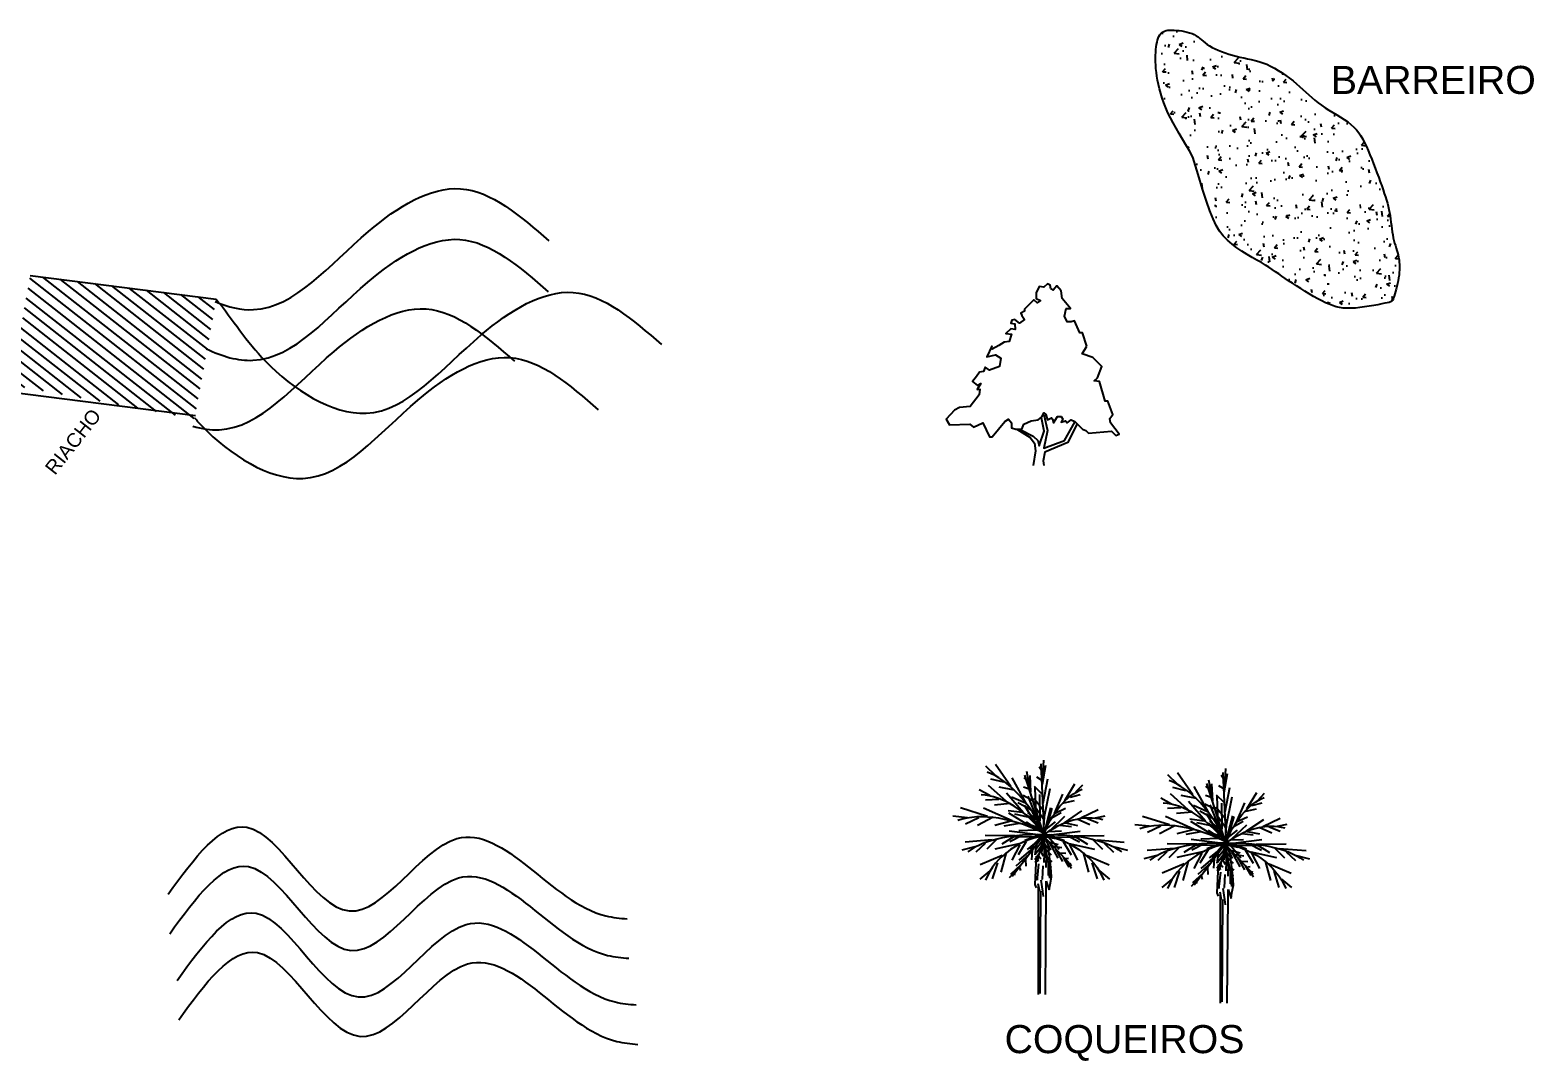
# Paper-space layout 'OBSERVAÇÕES' of a CAD drawing. Extents: x -300443 to 1108, y -9195518 to 518.
# Drawn here: x 705.4 to 866, y 342.9 to 453 of the extents above; entities that cross this region are included whole.
import ezdxf

# ---------------------------------------------------------------- set-up
doc = ezdxf.new("R2010")
doc.units = 0
doc.header["$MEASUREMENT"] = 0
doc.layers.get('0').update_dxf_attribs({"linetype": 'CONTINUOUS'})
for name, color, linetype in [('Arvores', 3, 'CONTINUOUS'), ('PONTE', 44, 'CONTINUOUS'), ('Poste dt', 3, 'CONTINUOUS'), ('Terreno', 7, 'CONTINUOUS'), ('Textos', 7, 'CONTINUOUS')]:
    doc.layers.add(name, color=color, linetype=linetype)
doc.layers.add('Topografia', color=9, linetype='CONTINUOUS', true_color=0x808080)
doc.styles.get("Standard").update_dxf_attribs({"font": 'arial.ttf'})

# ---------------------------------------------------------------- blocks, each defined once
blk = doc.blocks.new('Árvore (1)')
at = {"layer": 'Poste dt'}
for points in [[(1.881029, 8.973172), (1.411314, 9.493927), (1.002006, 9.044153), (0.768104, 9.194073), (0.709622, 9.56888), (0.417265, 9.718828), (0.007943, 9.343994), (-0.459847, 9.41896), (-0.810686, 8.744286), (-0.810686, 8.144579), (-0.342896, 7.919692), (-0.693749, 7.694791), (-1.044588, 7.994659), (-2.038651, 7.020117), (-2.038651, 6.79523), (-2.447959, 6.570343), (-2.331008, 6.345443), (-2.038651, 5.895669), (-2.564909, 5.520849), (-3.091182, 5.895669), (-3.383539, 5.820702), (-3.50049, 5.520849), (-3.091182, 5.445882), (-3.0327, 4.846174), (-3.489862, 4.921128), (-4.026749, 4.396387), (-3.442021, 4.32142), (-3.675909, 3.571779), (-4.202168, 3.496813), (-4.78691, 3.122006), (-5.488602, 2.747185), (-5.54707, 3.047039), (-6.073343, 1.922577), (-5.137762, 2.147464), (-4.553021, 1.772644), (-4.728441, 0.873082), (-5.780959, 0.498262), (-6.248762, 0.798116), (-6.424182, 0.348328), (-6.83349, 0.273375), (-7.184343, -0.176412), (-7.593664, -0.701153), (-7.067392, -1.15094), (-6.716553, -0.92604), (-7.113226, -1.577926), (-6.825058, -1.544319), (-6.866676, -2.134402), (-7.827553, -3.39985), (-8.997035, -3.474816), (-9.523294, -3.77467), (-10.400406, -4.749198), (-10.049553, -5.348919), (-7.886021, -5.273952), (-7.476713, -5.573806), (-6.482651, -5.124019), (-5.780959, -6.623301), (-5.488602, -6.623301), (-4.1437, -4.974099), (-3.734378, -4.749198), (-3.442021, -5.124019), (-3.442021, -5.648773), (-2.974217, -5.798693), (-2.331008, -5.798693), (-2.097119, -5.273952), (-1.336958, -4.899132), (-0.576784, -4.824165), (-0.225945, -4.524311), (-0.167476, -4.449344), (0.007943, -4.074524), (0.241845, -4.224458), (0.417265, -4.824165), (0.826573, -4.599278), (0.943524, -4.749198), (1.060475, -5.124019), (1.469796, -4.449344), (1.879104, -4.449344), (2.054524, -4.749198), (1.879104, -5.049052), (2.346894, -4.899132), (2.522328, -5.124019), (2.931636, -4.824165), (3.340957, -4.974099), (4.159587, -5.798693), (4.510426, -5.948626), (4.802796, -6.24848), (7.258698, -6.023593), (7.726489, -6.473367), (8.077341, -6.323447), (7.141747, -5.124019), (7.083279, -4.674245), (7.375649, -4.224458), (6.84939, -2.800142), (6.55702, -2.800142), (5.972279, -0.701153), (5.387538, -0.6262), (5.738377, -0.326346), (6.206167, 0.873082), (5.270587, 1.84761), (4.101118, 2.222431), (4.627377, 3.047039)], [(4.627377, 3.047039), (4.159587, 4.471354), (3.867216, 4.471354), (3.282475, 5.745736), (2.931636, 5.670769), (2.522328, 5.670769), (2.229944, 6.27049), (2.405363, 7.095084), (2.873167, 7.095084), (1.996055, 8.144579), (1.879104, 8.969187)], [(-2.447959, -5.87366), (-1.103057, -6.548334), (-0.635266, -6.998121), (-0.459847, -7.597829), (0.066412, -6.023593), (-0.225945, -4.599278)], [(0.007943, -4.224458), (0.417265, -5.948626), (0.007943, -7.822715), (2.229944, -6.998121), (3.340957, -5.049052)], [(-2.857266, -5.798693), (-1.453896, -6.698267), (-0.986119, -7.297975), (-0.869168, -8.122583), (-1.103057, -9.696818)], [(3.574859, -5.198985), (2.580796, -7.223008), (0.124894, -8.272503), (-0.050525, -9.172077), (0.007943, -9.696818)]]:
    blk.add_lwpolyline(points, dxfattribs=at)
blk = doc.blocks.new('FW3')
for p, q in [((0.006063, 0), (-0.194022, -0.1213)), ((-0.048505, -0.030325), (-0.13339, -0.038989)), ((-0.009095, -0.008664), (-0.081853, -0.008664)), ((-0.045474, -0.034657), (-0.072758, -0.095307)), ((-0.009095, -0.012996), (-0.042442, -0.099639)), ((-0.087916, -0.056318), (-0.157643, -0.064982)), ((-0.112169, -0.073646), (-0.127327, -0.125632)), ((-0.069727, -0.047653), (-0.093979, -0.112635)), ((-0.160674, -0.095307), (-0.206148, -0.112635)), ((-0.139453, -0.086643), (-0.194022, -0.095307)), ((-0.175832, -0.108303), (-0.184927, -0.125632)), ((-0.148548, -0.090975), (-0.154611, -0.125632))]:
    blk.add_line(p, q)
blk = doc.blocks.new('FW4')
for p, q in [((-0.034311, 0), (-0.124766, 0.017829)), ((-0.028072, 0), (-0.074859, -0.044572)), ((-0.106051, -0.013372), (-0.199625, -0.017829)), ((-0.162195, -0.040115), (-0.193387, -0.115888)), ((-0.10917, -0.017829), (-0.1466, -0.075773)), ((-0.084217, -0.008914), (-0.121647, -0.057944)), ((-0.177791, -0.04903), (-0.262008, -0.071316)), ((-0.199625, -0.075773), (-0.227697, -0.138175)), ((-0.230817, -0.102517), (-0.271365, -0.12926))]:
    blk.add_line(p, q)
blk.add_arc((-0.01792, -0.266866), 0.267694, 85.492286, 151.266272)
blk = doc.blocks.new('coqueiros')
at = {"layer": 'Arvores'}
for p, q in [((-8.305199, 9.631372), (-8.549651, 11.610862)), ((-9.853397, 10.795778), (-10.016365, 7.768322)), ((-9.608945, 9.980693), (-9.771913, 8.466966)), ((-9.201524, 8.350525), (-9.12004, 9.747812)), ((9.576255, 9.893901), (9.413287, 6.866445)), ((11.124453, 8.729495), (10.880001, 10.708985)), ((-9.771913, 8.466966), (-9.771913, 8.234085)), ((-9.364492, 8.234085), (-9.201524, 7.069679)), ((-9.283008, 8.350525), (-9.201524, 8.350525)), ((-8.794103, 8.117644), (-8.468167, 7.186119)), ((-8.794103, 6.603916), (-8.794103, 8.117644)), ((-8.386683, 7.768322), (-8.223714, 8.583406)), ((-8.223714, 8.583406), (-8.305199, 9.631372)), ((9.820707, 9.078817), (9.657739, 7.565089)), ((10.228128, 7.448648), (10.309612, 8.845935)), ((11.205938, 7.681529), (11.124453, 8.729495)), ((-10.016365, 7.768322), (-9.853397, 7.419)), ((-9.690429, 7.884763), (-9.52746, 7.069679)), ((-9.201524, 7.069679), (-9.12004, 6.487476)), ((-8.468167, 7.186119), (-8.386683, 7.768322)), ((9.413287, 6.866445), (9.576255, 6.517123)), ((9.657739, 7.565089), (9.657739, 7.332208)), ((9.739223, 6.982886), (9.902192, 6.167802)), ((10.06516, 7.332208), (10.228128, 6.167802)), ((10.146644, 7.448648), (10.228128, 7.448648)), ((10.635549, 7.215767), (10.961485, 6.284242)), ((10.635549, 5.702039), (10.635549, 7.215767)), ((10.961485, 6.284242), (11.042969, 6.866445)), ((11.042969, 6.866445), (11.205938, 7.681529)), ((10.228128, 6.167802), (10.309612, 5.585599))]:
    blk.add_line(p, q, dxfattribs=at)
at = {"layer": 'PONTE'}
for p, q in [((-9.636032, 7.651882), (-9.636032, -3.992178)), ((-9.39158, 7.069679), (-9.473064, -3.875738)), ((-8.839471, 7.419), (-8.920955, -3.992178)), ((9.79362, 6.750005), (9.79362, -4.894055)), ((10.590181, 6.517123), (10.508697, -4.894055)), ((10.038072, 6.167802), (9.956588, -4.777615))]:
    blk.add_line(p, q, dxfattribs=at)
at = {"layer": 'Arvores', "color": 0, "zscale": 24.410849}
for name, p, xscale, yscale, rotation in [('FW4', (-9.042563, 13.322157), 33.644262, 17.31529, 297.490561), ('FW3', (-8.913658, 12.953747), 37.769229, 19.341547, 255.370343), ('FW4', (-9.042563, 13.137952), 29.6482, 18.420521, 309.156019), ('FW3', (-8.913658, 12.953747), 32.741925, 20.630984, 266.809886), ('FW4', (10.387089, 12.42028), 33.644262, 17.31529, 297.490561), ('FW3', (10.515994, 12.05187), 37.769229, 19.341547, 255.370343), ('FW4', (-9.052582, 13.041554), -24.051176, 14.276381, 68.014799), ('FW4', (10.387089, 12.236075), 29.6482, 18.420521, 309.156019), ('FW3', (10.515994, 12.05187), 32.741925, 20.630984, 266.809886), ('FW4', (10.37707, 12.139677), -24.051176, 14.276381, 68.014799), ('FW4', (-8.913658, 13.137952), 35.706745, 19.709958, 334.2455140000001), ('FW4', (-9.052582, 13.041554), -24.051176, 16.920155, 35.891714), ('FW4', (10.515994, 12.236075), 35.706745, 19.709958, 334.2455140000001), ('FW4', (10.37707, 12.139677), -24.051176, 16.920155, 35.891714)]:
    blk.add_blockref(name, p, dxfattribs=dict(at, xscale=xscale, yscale=yscale, rotation=rotation))
at = {"layer": 'Arvores', "zscale": 24.410849}
for name, p, xscale, yscale, rotation in [('FW4', (-8.497554, 13.041554), 34.041664, 15.069513, 357.9742229999999), ('FW4', (-8.497554, 13.041554), 29.786456, 25.64461, 10.179546), ('FW3', (-9.12004, 13.008149), 27.541635, 11.061857, 38.975098), ('FW3', (-9.038556, 13.12459), 13.689333, 12.342704, 46.477329), ('FW4', (-9.416589, 13.041554), -29.786456, 25.64461, 349.820454), ('FW3', (-9.201524, 13.12459), 22.326651, 9.78101, 85.71212000000001), ('FW4', (-9.416589, 13.041554), -34.041664, 15.069513, 2.025777000000001), ('FW3', (-9.201524, 13.008149), 21.837746, 11.760501, 115.144058), ('FW3', (10.228128, 12.106272), 21.837746, 11.760501, 115.144058), ('FW4', (10.932097, 12.139677), 34.041664, 15.069513, 357.9742229999999), ('FW4', (10.932097, 12.139677), 29.786456, 25.64461, 10.179546), ('FW3', (10.309612, 12.106272), 27.541635, 11.061857, 38.975098), ('FW3', (10.391096, 12.222713), 13.689333, 12.342704, 46.477329), ('FW4', (10.013063, 12.139677), -29.786456, 25.64461, 349.820454), ('FW3', (10.228128, 12.222713), 22.326651, 9.78101, 85.71212000000001), ('FW4', (10.013063, 12.139677), -34.041664, 15.069513, 2.025777000000001)]:
    blk.add_blockref(name, p, dxfattribs=dict(at, xscale=xscale, yscale=yscale, rotation=rotation))
at = {"layer": 'Textos', "color": 3, "linetype": 'Continuous'}
blk.add_text('COQUEIROS', height=3, dxfattribs=at).set_placement((-13.239164, -10.241702))
blk = doc.blocks.new('BARREIRO')
at = {"layer": 'Topografia'}
h = blk.add_hatch(dxfattribs=at)
h.set_pattern_fill('AR-CONC', color=256, scale=0.6, style=0)
h.set_pattern_definition([(50, (-778184.2048, -9181382.5478), (4.3035610956, -0.3765128099), [0.45, -4.95]), (355, (-778184.2048, -9181382.5478), (-0.8325080017, 4.5131528022), [0.36, -3.96]), (100.4514, (-778183.846, -9181382.579), (3.4710562903, 4.1366372524), [0.38244114, -4.206852672]), (46.1842, (-778184.205, -9181381.348), (6.4034462918, -0.993114086), [0.675, -7.425]), (96.6356, (-778183.671, -9181381.4305), (5.6079762333, 5.8447072254), [0.573661728, -6.310278]), (351.1842, (-778184.205, -9181381.348), (5.607971671, 5.8447116056), [0.54, -5.94]), (21, (-778183.6048, -9181381.6478), (3.5814423127, -2.415713344), [0.45, -4.95]), (326, (-778183.6048, -9181381.6478), (1.4598919915, 4.3509002703), [0.36, -3.96]), (71.4514, (-778183.3063, -9181381.849), (5.0413357715, 1.9351829803), [0.38244114, -4.206852672]), (37.5, (-778184.2048, -9181382.5478), (0.0729591319, 1.997363123), [0, -3.912, 0, -4.02, 0, -3.975]), (7.5, (-778184.2048, -9181382.5478), (1.57841722465, 2.3664702713), [0, -2.292, 0, -3.822, 0, -1.515]), (327.5, (-778185.5428, -9181382.5478), (3.20293461703, -0.1353292304), [0, -1.5, 0, -4.68, 0, -6.21]), (317.5, (-778186.1428, -9181382.5478), (3.49911701605, 0.600629894), [0, -1.95, 0, -3.108, 0, -4.41])])
h.paths.add_polyline_path([(0.09, 9.58), (-0.3, 9.87), (-0.7, 10.14), (-1.11, 10.41), (-1.52, 10.65), (-1.94, 10.87), (-2.35, 11.06), (-2.77, 11.22), (-3.18, 11.35), (-3.58, 11.47), (-3.99, 11.57), (-4.39, 11.66), (-4.8, 11.74), (-5.2, 11.83), (-5.6, 11.93), (-6, 12.03), (-6.4, 12.15), (-6.79, 12.28), (-7.16, 12.41), (-7.52, 12.56), (-7.86, 12.71), (-8.17, 12.87), (-8.45, 13.03), (-8.69, 13.19), (-8.91, 13.36), (-9.12, 13.52), (-9.3, 13.68), (-9.49, 13.83), (-9.67, 13.98), (-9.87, 14.11), (-10.09, 14.23), (-10.32, 14.34), (-10.58, 14.43), (-10.85, 14.5), (-11.13, 14.57), (-11.42, 14.62), (-11.7, 14.66), (-11.97, 14.68), (-12.23, 14.7), (-12.47, 14.71), (-12.69, 14.7), (-12.9, 14.69), (-13.09, 14.66), (-13.26, 14.61), (-13.41, 14.54), (-13.55, 14.45), (-13.67, 14.33), (-13.77, 14.2), (-13.86, 14.03), (-13.94, 13.85), (-14.01, 13.64), (-14.06, 13.42), (-14.11, 13.17), (-14.14, 12.91), (-14.17, 12.63), (-14.19, 12.33), (-14.21, 12.02), (-14.21, 11.69), (-14.21, 11.34), (-14.19, 10.98), (-14.17, 10.6), (-14.12, 10.2), (-14.07, 9.79), (-14, 9.35), (-13.91, 8.9), (-13.8, 8.43), (-13.67, 7.94), (-13.52, 7.45), (-13.34, 6.94), (-13.13, 6.42), (-12.9, 5.89), (-12.63, 5.35), (-12.34, 4.8), (-12.02, 4.24), (-11.68, 3.67), (-11.33, 3.07), (-10.97, 2.46), (-10.6, 1.82), (-10.22, 1.16), (-9.67, -0.71), (-9.2, -2.26), (-8.79, -3.55), (-8.42, -4.6), (-8.08, -5.45), (-7.74, -6.16), (-7.38, -6.74), (-6.99, -7.25), (-6.54, -7.72), (-6.05, -8.14), (-5.53, -8.54), (-4.99, -8.9), (-4.44, -9.24), (-3.91, -9.55), (-3.4, -9.84), (-2.92, -10.11), (-2.49, -10.37), (-2.11, -10.61), (-1.75, -10.85), (-1.4, -11.08), (-1.07, -11.31), (-0.73, -11.55), (-0.38, -11.8), (-0.01, -12.05), (0.39, -12.32), (0.83, -12.6), (1.28, -12.89), (1.74, -13.17), (2.2, -13.45), (2.66, -13.72), (3.11, -13.97), (3.54, -14.19), (3.94, -14.39), (4.32, -14.56), (4.69, -14.7), (5.06, -14.82), (5.43, -14.91), (5.81, -14.96), (6.22, -14.99), (6.65, -14.99), (7.12, -14.97), (7.61, -14.92), (8.11, -14.85), (8.61, -14.78), (9.09, -14.69), (9.53, -14.61), (9.93, -14.53), (10.27, -14.46), (10.53, -14.4), (10.73, -14.36), (10.88, -14.31), (10.99, -14.26), (11.06, -14.2), (11.11, -14.11), (11.16, -14), (11.2, -13.86), (11.26, -13.68), (11.32, -13.46), (11.4, -13.21), (11.47, -12.94), (11.55, -12.66), (11.62, -12.36), (11.68, -12.05), (11.74, -11.75), (11.78, -11.45), (11.81, -11.16), (11.83, -10.88), (11.84, -10.6), (11.83, -10.32), (11.81, -10.06), (11.78, -9.8), (11.74, -9.54), (11.68, -9.3), (11.62, -9.05), (11.54, -8.81), (11.47, -8.56), (11.39, -8.3), (11.31, -8.04), (11.24, -7.76), (11.17, -7.47), (11.11, -7.16), (11.06, -6.84), (11.01, -6.5), (10.97, -6.15), (10.92, -5.8), (10.88, -5.45), (10.83, -5.1), (10.77, -4.76), (10.7, -4.43), (10.62, -4.1), (10.54, -3.77), (10.44, -3.43), (10.33, -3.08), (10.21, -2.72), (10.08, -2.33), (9.93, -1.92), (9.77, -1.48), (9.61, -1.01), (9.43, -0.53), (9.25, -0.04), (9.06, 0.45), (8.87, 0.94), (8.68, 1.41), (8.49, 1.86), (8.3, 2.28), (8.11, 2.68), (7.92, 3.06), (7.71, 3.41), (7.48, 3.74), (7.23, 4.06), (6.96, 4.35), (6.65, 4.64), (6.31, 4.91), (5.93, 5.17), (5.54, 5.42), (5.13, 5.67), (4.71, 5.92), (4.3, 6.16), (3.89, 6.42), (3.5, 6.68), (3.14, 6.94), (2.79, 7.22), (2.46, 7.5), (2.14, 7.79), (1.82, 8.09), (1.5, 8.38), (1.17, 8.68), (0.83, 8.98), (0.47, 9.28)])
blk.add_lwpolyline([(-10.22, 1.16), (-10.6, 1.82), (-10.97, 2.46), (-11.33, 3.07), (-11.68, 3.67), (-12.02, 4.24), (-12.34, 4.8), (-12.63, 5.35), (-12.9, 5.89), (-13.13, 6.42), (-13.34, 6.94), (-13.52, 7.45), (-13.67, 7.94), (-13.8, 8.43), (-13.91, 8.9), (-14, 9.35), (-14.07, 9.79), (-14.12, 10.2), (-14.17, 10.6), (-14.19, 10.98), (-14.21, 11.34), (-14.21, 11.69), (-14.21, 12.02), (-14.19, 12.33), (-14.17, 12.63), (-14.14, 12.91), (-14.11, 13.17), (-14.06, 13.42), (-14.01, 13.64), (-13.94, 13.85), (-13.86, 14.03), (-13.77, 14.2), (-13.67, 14.33), (-13.55, 14.45), (-13.41, 14.54), (-13.26, 14.61), (-13.09, 14.66), (-12.9, 14.69), (-12.69, 14.7), (-12.47, 14.71), (-12.23, 14.7), (-11.97, 14.68), (-11.7, 14.66), (-11.42, 14.62), (-11.13, 14.57), (-10.85, 14.5), (-10.58, 14.43), (-10.32, 14.34), (-10.09, 14.23), (-9.87, 14.11), (-9.67, 13.98), (-9.49, 13.83), (-9.3, 13.68), (-9.12, 13.52), (-8.91, 13.36), (-8.69, 13.19), (-8.45, 13.03), (-8.17, 12.87), (-7.86, 12.71), (-7.52, 12.56), (-7.16, 12.41), (-6.79, 12.28), (-6.4, 12.15), (-6, 12.03), (-5.6, 11.93), (-5.2, 11.83), (-4.8, 11.74), (-4.39, 11.66), (-3.99, 11.57), (-3.58, 11.47), (-3.18, 11.35), (-2.77, 11.22), (-2.35, 11.06), (-1.94, 10.87), (-1.52, 10.65), (-1.11, 10.41), (-0.7, 10.14), (-0.3, 9.87), (0.09, 9.58), (0.47, 9.28), (0.83, 8.98), (1.17, 8.68), (1.5, 8.38), (1.82, 8.09), (2.14, 7.79), (2.46, 7.5), (2.79, 7.22), (3.14, 6.94), (3.5, 6.68), (3.89, 6.42), (4.3, 6.16), (4.71, 5.92), (5.13, 5.67), (5.54, 5.42), (5.93, 5.17), (6.31, 4.91), (6.65, 4.64), (6.96, 4.35), (7.23, 4.06), (7.48, 3.74), (7.71, 3.41), (7.92, 3.06), (8.11, 2.68), (8.3, 2.28), (8.49, 1.86), (8.68, 1.41), (8.87, 0.94), (9.06, 0.45), (9.25, -0.04), (9.43, -0.53), (9.61, -1.01), (9.77, -1.48), (9.93, -1.92), (10.08, -2.33), (10.21, -2.72), (10.33, -3.08), (10.44, -3.43), (10.54, -3.77), (10.62, -4.1), (10.7, -4.43), (10.77, -4.76), (10.83, -5.1), (10.88, -5.45), (10.92, -5.8), (10.97, -6.15), (11.01, -6.5), (11.06, -6.84), (11.11, -7.16), (11.17, -7.47), (11.24, -7.76), (11.31, -8.04), (11.39, -8.3), (11.47, -8.56), (11.54, -8.81), (11.62, -9.05), (11.68, -9.3), (11.74, -9.54), (11.78, -9.8), (11.81, -10.06), (11.83, -10.32), (11.84, -10.6), (11.83, -10.88), (11.81, -11.16), (11.78, -11.45), (11.74, -11.75), (11.68, -12.05), (11.62, -12.36), (11.55, -12.66), (11.47, -12.94), (11.4, -13.21), (11.32, -13.46), (11.26, -13.68), (11.2, -13.86), (11.16, -14), (11.11, -14.11), (11.06, -14.2), (10.99, -14.26), (10.88, -14.31), (10.73, -14.36), (10.53, -14.4), (10.27, -14.46), (9.93, -14.53), (9.53, -14.61), (9.09, -14.69), (8.61, -14.78), (8.11, -14.85), (7.61, -14.92), (7.12, -14.97), (6.65, -14.99), (6.22, -14.99), (5.81, -14.96), (5.43, -14.91), (5.06, -14.82), (4.69, -14.7), (4.32, -14.56), (3.94, -14.39), (3.54, -14.19), (3.11, -13.97), (2.66, -13.72), (2.2, -13.45), (1.74, -13.17), (1.28, -12.89), (0.83, -12.6), (0.39, -12.32), (-0.01, -12.05), (-0.38, -11.8), (-0.73, -11.55), (-1.07, -11.31), (-1.4, -11.08), (-1.75, -10.85), (-2.11, -10.61), (-2.49, -10.37), (-2.92, -10.11), (-3.4, -9.84), (-3.91, -9.55), (-4.44, -9.24), (-4.99, -8.9), (-5.53, -8.54), (-6.05, -8.14), (-6.54, -7.72), (-6.99, -7.25), (-7.38, -6.74), (-7.74, -6.16), (-8.08, -5.45), (-8.42, -4.6), (-8.79, -3.55), (-9.2, -2.26), (-9.67, -0.71), (-10.22, 1.16)], dxfattribs=at)
at = {"layer": 'Textos', "linetype": 'Continuous'}
blk.add_text('BARREIRO', height=3, dxfattribs=at).set_placement((4.5, 7.89))
blk = doc.blocks.new('2')
at = {"layer": 'Terreno', "color": 150}
for points, knots in [([(1451.53, 1099.85), (1452.92, 1099.26), (1459.03, 1097.85), (1466.28, 1107.04), (1478.01, 1114.31), (1484.12, 1109), (1487.19, 1106.33)], [80.081461, 80.081461, 80.081461, 80.081461, 84.50659, 99.362508, 110.186989, 121.147013, 121.147013, 121.147013, 121.147013]), ([(1450.61, 1094.82), (1452.27, 1094), (1458.74, 1092.16), (1466.2, 1101.63), (1477.93, 1108.89), (1484.04, 1103.58), (1487.11, 1100.91)], [79.187454, 79.187454, 79.187454, 79.187454, 84.50659, 99.362508, 110.186989, 121.147013, 121.147013, 121.147013, 121.147013]), ([(1451.65, 1100.12), (1453.46, 1097.88), (1456.87, 1092.39), (1469.2, 1084.44), (1478.29, 1095.98), (1490.03, 1103.24), (1496.13, 1097.93), (1499.2, 1095.26)], [63.897605, 63.897605, 63.897605, 63.897605, 72.403755, 84.50659, 99.362508, 110.186989, 121.147013, 121.147013, 121.147013, 121.147013]), ([(1449.17, 1086.55), (1450.12, 1086.27), (1455.68, 1085.46), (1462.58, 1094.22), (1474.32, 1101.48), (1480.42, 1096.17), (1483.5, 1093.5)], [81.498609, 81.498609, 81.498609, 81.498609, 84.50659, 99.362508, 110.186989, 121.147013, 121.147013, 121.147013, 121.147013]), ([(1449.33, 1087.44), (1449.6, 1087.14), (1452.66, 1083.79), (1462.44, 1077.48), (1471.54, 1089.02), (1483.27, 1096.29), (1489.38, 1090.98), (1492.45, 1088.31)], [71.216513, 71.216513, 71.216513, 71.216513, 72.403755, 84.50659, 99.362508, 110.186989, 121.147013, 121.147013, 121.147013, 121.147013])]:
    blk.add_open_spline(points, degree=3, knots=knots, dxfattribs=at)

psp = doc.layouts.new('OBSERVAÇÕES')

# ---------------------------------------------------------------- hatches: boundary and pattern name
at = {"layer": 'Terreno'}
h = psp.add_hatch(dxfattribs=at)
h.set_pattern_fill('LINE', color=35, scale=0.3, angle=141.8911, style=0)
h.set_pattern_definition([(141.891112353, (6333597.31455, -6373934.4671), (-0.58784293409, -0.749464432), [])])
h.paths.add_polyline_path([(705.38, 426.76), (703.25, 415.08), (722.92, 411.49), (725.25, 424.24)])

# ---------------------------------------------------------------- linework, layer by layer
at = {"layer": 'Terreno', "color": 35}
for p, q in [((705.38, 426.76), (725.25, 424.24)), ((703.19, 414.35), (723.05, 411.83))]:
    psp.add_line(p, q, dxfattribs=at)
at = {"layer": 'Terreno', "color": 5}
for points in [[(720.11, 360.7), (728.54, 367.86), (739.46, 358.92), (750.96, 366.65), (766.87, 358.39), (769.13, 358.08)], [(720.29, 356.49), (728.71, 363.65), (739.64, 354.71), (751.13, 362.44), (767.05, 354.18), (769.3, 353.87)], [(721.08, 351.51), (729.51, 358.68), (740.43, 349.74), (751.93, 357.47), (767.84, 349.21), (770.1, 348.89)], [(721.25, 347.3), (729.68, 354.47), (740.61, 345.53), (752.1, 353.26), (768.02, 345), (770.27, 344.68)]]:
    psp.add_spline(points, degree=3, dxfattribs=at)

# ---------------------------------------------------------------- block references
psp.add_blockref('2', (-726.4, -675.88))
at = {"layer": 'Terreno'}
for name, p in [('BARREIRO', (839.78, 438.25)), ('Árvore (1)', (813.61, 416.16)), ('coqueiros', (822.68, 353.98))]:
    psp.add_blockref(name, p, dxfattribs=at)

# ---------------------------------------------------------------- texts
at = {"layer": 'Terreno', "color": 150, "insert": (709.37, 409.49), "char_height": 1.5, "width": 19.6763, "attachment_point": 2, "rotation": 51.8911}
psp.add_mtext('RIACHO', dxfattribs=at)

doc.saveas('drawing.dxf')
